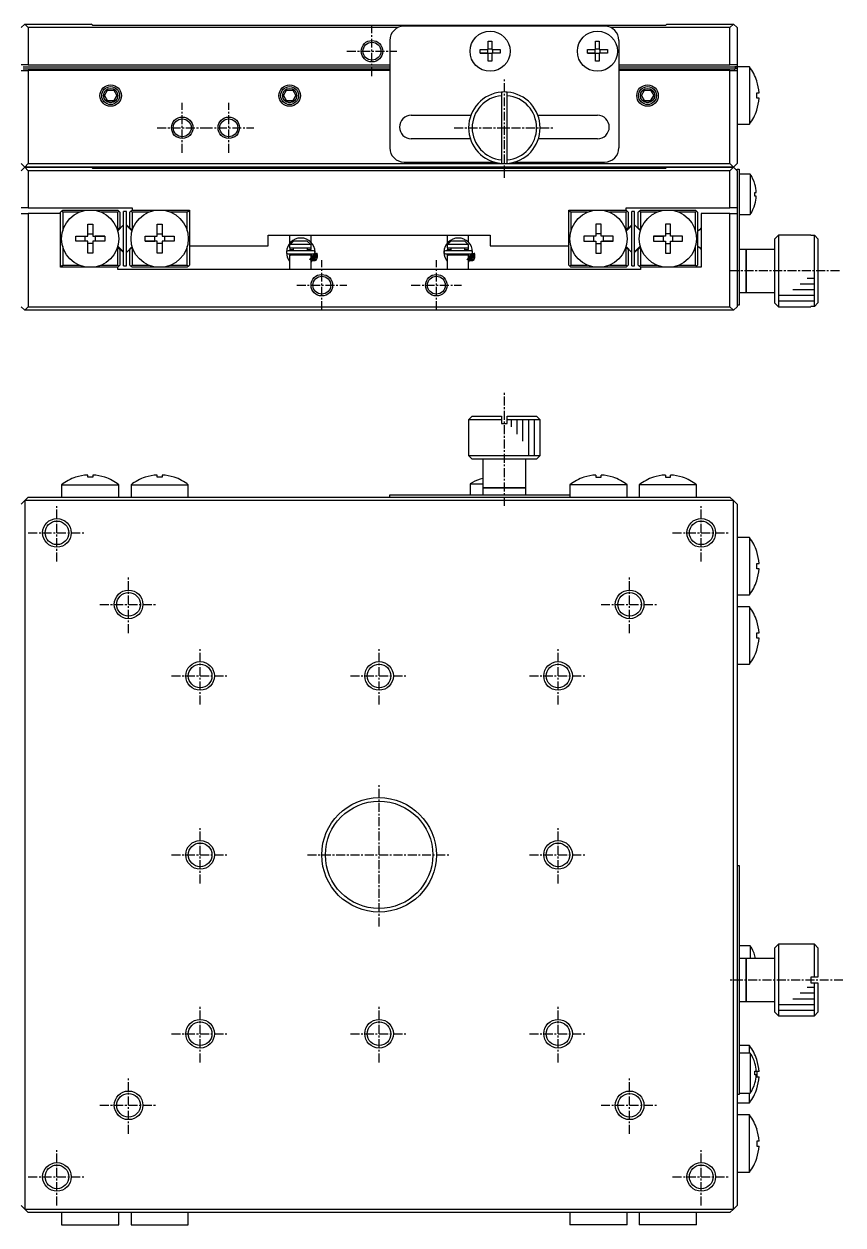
# Model space of a CAD drawing. Extents: x 10 to 385, y 10 to 268.
# Drawn here: x 90.3 to 204.7, y 100.2 to 268 of the extents above; entities that cross this region are included whole.
import ezdxf

# ---------------------------------------------------------------- set-up
doc = ezdxf.new("R2010")
doc.units = 0
doc.linetypes.add('CENTER', pattern=[2, 1.25, -0.25, 0.25, -0.25])
doc.layers.get('0').update_dxf_attribs({"linetype": 'CONTINUOUS'})
doc.layers.add('CENTER', color=1, linetype='CENTER')

msp = doc.modelspace()

# ---------------------------------------------------------------- linework, layer by layer
at = {"color": 7, "linetype": 'CONTINUOUS'}
for p, q in [((89.890015, 267.5), (90.390015, 268)), ((90.390015, 268), (90.890015, 267.5)), ((90.390015, 268), (99.690015, 268)), ((90.890015, 267.5), (90.890015, 262.3)), ((142.518236, 267.5), (90.890015, 267.5)), ((99.890015, 267.8), (99.690015, 268)), ((179.890015, 267.8), (99.890015, 267.8)), ((171.390015, 267.7), (143.390015, 267.7)), ((188.890015, 267.5), (172.261795, 267.5)), ((180.090015, 268), (179.890015, 267.8)), ((180.090015, 268), (189.390015, 268)), ((188.890015, 267.5), (189.390015, 268)), ((188.890015, 262.3), (188.890015, 267.5)), ((189.390015, 268), (189.890015, 267.5)), ((189.890015, 267.5), (189.890015, 262.3)), ((141.390015, 265.7), (141.390015, 250.7)), ((155.130015, 265.599139), (155.650015, 265.599139)), ((155.130015, 264.46), (155.130015, 265.599139)), ((155.650015, 265.599139), (155.650015, 264.46)), ((170.130015, 265.599139), (170.650015, 265.599139)), ((170.130015, 264.46), (170.130015, 265.599139)), ((170.650015, 265.599139), (170.650015, 264.46)), ((173.390015, 265.7), (173.390015, 250.7)), ((153.990876, 263.94), (153.990876, 264.46)), ((153.990876, 264.46), (155.130015, 264.46)), ((155.130015, 263.94), (153.990876, 263.94)), ((153.990876, 263.94), (155.060574, 263.94)), ((155.060574, 263.94), (155.060574, 264.46)), ((155.130015, 263.94), (155.060574, 263.94)), ((155.130015, 264.529442), (155.650015, 264.529442)), ((155.130015, 262.800861), (155.130015, 263.94)), ((155.650015, 263.870558), (155.130015, 263.870558)), ((155.650015, 264.46), (156.789155, 264.46)), ((155.650015, 263.94), (155.650015, 262.800861)), ((156.789155, 263.94), (155.650015, 263.94)), ((155.719457, 263.94), (155.650015, 263.94)), ((155.719457, 264.46), (155.719457, 263.94)), ((156.789155, 263.94), (155.719457, 263.94)), ((156.789155, 264.46), (156.789155, 263.94)), ((168.990876, 263.94), (168.990876, 264.46)), ((168.990876, 264.46), (170.130015, 264.46)), ((170.130015, 263.94), (168.990876, 263.94)), ((168.990876, 263.94), (170.060574, 263.94)), ((170.060574, 263.94), (170.060574, 264.46)), ((170.130015, 263.94), (170.060574, 263.94)), ((170.130015, 264.529442), (170.650015, 264.529442)), ((170.130015, 262.800861), (170.130015, 263.94)), ((170.650015, 263.870558), (170.130015, 263.870558)), ((170.650015, 264.46), (171.789155, 264.46)), ((170.650015, 263.94), (170.650015, 262.800861)), ((171.789155, 263.94), (170.650015, 263.94)), ((170.719457, 263.94), (170.650015, 263.94)), ((170.719457, 264.46), (170.719457, 263.94)), ((171.789155, 263.94), (170.719457, 263.94)), ((171.789155, 264.46), (171.789155, 263.94)), ((90.890015, 262.3), (89.890015, 262.3)), ((90.190015, 262), (141.390015, 262)), ((90.890015, 262.3), (141.390015, 262.3)), ((155.650015, 262.800861), (155.130015, 262.800861)), ((170.650015, 262.800861), (170.130015, 262.800861)), ((173.390015, 262.3), (188.890015, 262.3)), ((173.390015, 262), (189.590015, 262)), ((189.890015, 262.3), (188.890015, 262.3)), ((189.740015, 261.85), (189.590015, 262)), ((189.890015, 262), (189.590015, 262)), ((189.740015, 261.85), (189.590015, 261.7)), ((189.890015, 261.7), (189.740015, 261.85)), ((189.890015, 262.3), (189.890015, 262)), ((189.890015, 262), (189.890015, 261.7)), ((189.890015, 262), (189.890015, 261.7)), ((191.613491, 262), (189.890015, 262)), ((191.613491, 262), (189.890015, 262)), ((191.613491, 262), (191.613491, 254)), ((89.890015, 261.5), (90.890015, 261.5)), ((141.390015, 261.7), (90.190015, 261.7)), ((90.890015, 261.5), (90.890015, 248.5)), ((141.390015, 261.5), (90.890015, 261.5)), ((189.590015, 261.7), (173.390015, 261.7)), ((188.890015, 261.5), (173.390015, 261.5)), ((188.890015, 248.5), (188.890015, 261.5)), ((188.890015, 261.5), (189.890015, 261.5)), ((189.590015, 261.5), (189.590015, 261.7)), ((189.890015, 261.7), (189.890015, 261.5)), ((189.890015, 261.5), (189.890015, 259.65)), ((101.52399, 258), (101.957003, 258.75)), ((101.957003, 258.75), (102.823028, 258.75)), ((102.823028, 258.75), (103.256041, 258)), ((126.52399, 258), (126.957003, 258.75)), ((126.957003, 258.75), (127.823028, 258.75)), ((127.823028, 258.75), (128.256041, 258)), ((156.990015, 258.483974), (156.990015, 257.982187)), ((157.790015, 257.982187), (157.790015, 258.483974)), ((176.52399, 258), (176.957003, 258.75)), ((176.957003, 258.75), (177.823028, 258.75)), ((177.823028, 258.75), (178.256041, 258)), ((189.890015, 259.65), (189.890015, 256.35)), ((192.652598, 260.03543), (192.661647, 260.039844)), ((101.957003, 257.25), (101.52399, 258)), ((101.52399, 258), (101.957003, 257.25)), ((102.823028, 257.25), (101.957003, 257.25)), ((101.957003, 257.25), (102.823028, 257.25)), ((103.256041, 258), (102.823028, 257.25)), ((102.823028, 257.25), (103.256041, 258)), ((126.957003, 257.25), (126.52399, 258)), ((126.52399, 258), (126.957003, 257.25)), ((127.823028, 257.25), (126.957003, 257.25)), ((126.957003, 257.25), (127.823028, 257.25)), ((128.256041, 258), (127.823028, 257.25)), ((127.823028, 257.25), (128.256041, 258)), ((156.990015, 257.982187), (156.990015, 249.017813)), ((157.790015, 249.017813), (157.790015, 257.982187)), ((176.957003, 257.25), (176.52399, 258)), ((176.52399, 258), (176.957003, 257.25)), ((177.823028, 257.25), (176.957003, 257.25)), ((176.957003, 257.25), (177.823028, 257.25)), ((178.256041, 258), (177.823028, 257.25)), ((177.823028, 257.25), (178.256041, 258)), ((192.652598, 257.64), (192.652598, 258.36)), ((192.652598, 258.36), (192.970046, 258.36)), ((192.970046, 257.64), (192.652598, 257.64)), ((144.390015, 255.25), (152.706267, 255.25)), ((162.073764, 255.25), (170.390015, 255.25)), ((189.890015, 256.35), (189.890015, 248.5)), ((192.661647, 255.960156), (192.652598, 255.96457)), ((189.890015, 254), (191.613491, 254)), ((189.890015, 254), (191.613491, 254)), ((152.636333, 251.95), (144.390015, 251.95)), ((170.390015, 251.95), (162.143698, 251.95)), ((89.890015, 248.5), (90.390015, 248)), ((90.390015, 248), (90.890015, 248.5)), ((90.890015, 248.5), (157.390015, 248.5)), ((143.390015, 248.7), (155.990015, 248.7)), ((156.990015, 249.017813), (156.990015, 248.516026)), ((157.390015, 248.5), (188.890015, 248.5)), ((157.790015, 248.516026), (157.790015, 249.017813)), ((158.790015, 248.7), (171.390015, 248.7)), ((188.890015, 248.5), (189.390015, 248)), ((189.390015, 248), (189.890015, 248.5)), ((89.890015, 247.5), (90.390015, 248)), ((90.390015, 248), (90.890015, 247.5)), ((90.390015, 248), (99.690015, 248)), ((99.690015, 248), (90.390015, 248)), ((90.890015, 247.5), (90.890015, 242.3)), ((188.890015, 247.5), (90.890015, 247.5)), ((99.890015, 247.8), (99.690015, 248)), ((180.090015, 248), (99.690015, 248)), ((179.890015, 247.8), (99.890015, 247.8)), ((180.090015, 248), (179.890015, 247.8)), ((180.090015, 248), (189.390015, 248)), ((189.390015, 248), (180.090015, 248)), ((188.890015, 247.5), (189.390015, 248)), ((188.890015, 242.3), (188.890015, 247.5)), ((189.390015, 248), (189.890015, 247.5)), ((189.890015, 247.5), (189.890015, 247.7)), ((189.890015, 247.7), (190.190015, 247.7)), ((189.890015, 247.5), (189.890015, 242.3)), ((190.190015, 247.7), (190.190015, 245.7)), ((191.732478, 247), (190.190015, 247)), ((191.732478, 247), (191.732478, 241.4)), ((190.190015, 245.7), (190.190015, 245.45)), ((190.190015, 245.45), (190.190015, 242.95)), ((192.38322, 245.599139), (192.389388, 245.602148)), ((192.38322, 243.94), (192.38322, 244.46)), ((192.38322, 244.46), (192.576477, 244.46)), ((192.576477, 243.94), (192.38322, 243.94)), ((90.890015, 242.3), (89.890015, 242.3)), ((90.890015, 242.3), (105.390015, 242.3)), ((95.540015, 241.85), (95.390015, 241.7)), ((95.390015, 241.5), (95.390015, 241.7)), ((95.540015, 241.85), (95.690015, 242)), ((95.690015, 241.7), (95.540015, 241.85)), ((95.690015, 242), (99.540015, 242)), ((95.690015, 241.7), (95.690015, 239.085127)), ((98.020147, 241.7), (95.690015, 241.7)), ((99.540015, 242), (103.390015, 242)), ((103.390015, 241.7), (101.059884, 241.7)), ((103.390015, 242), (103.540015, 241.85)), ((103.540015, 241.85), (103.390015, 241.7)), ((103.390015, 239.209709), (103.390015, 241.7)), ((103.690015, 241.7), (103.540015, 241.85)), ((103.690015, 241.7), (103.690015, 239.509709)), ((104.590015, 241.8), (104.190015, 241.8)), ((104.190015, 234.2), (104.190015, 241.8)), ((104.590015, 234.2), (104.590015, 241.8)), ((105.240015, 241.85), (105.090015, 241.7)), ((105.090015, 239.509709), (105.090015, 241.7)), ((105.240015, 241.85), (105.390015, 242)), ((105.390015, 241.7), (105.240015, 241.85)), ((105.390015, 242.3), (105.390015, 242)), ((105.390015, 242), (109.240015, 242)), ((105.390015, 241.7), (105.390015, 239.209709)), ((107.720147, 241.7), (105.390015, 241.7)), ((109.240015, 242), (113.390015, 242)), ((113.090015, 241.7), (110.759884, 241.7)), ((113.090015, 242), (113.240015, 241.85)), ((113.240015, 241.85), (113.090015, 241.7)), ((113.090015, 239.085127), (113.090015, 241.7)), ((113.390015, 241.7), (113.240015, 241.85)), ((113.390015, 242), (113.390015, 237)), ((166.390015, 242), (170.540015, 242)), ((166.390015, 237), (166.390015, 242)), ((166.540015, 241.85), (166.390015, 241.7)), ((166.540015, 241.85), (166.690015, 242)), ((166.690015, 241.7), (166.540015, 241.85)), ((166.690015, 241.7), (166.690015, 239.085127)), ((169.020147, 241.7), (166.690015, 241.7)), ((170.540015, 242), (174.390015, 242)), ((174.390015, 241.7), (172.059884, 241.7)), ((174.390015, 242), (174.390015, 242.3)), ((174.390015, 242.3), (188.890015, 242.3)), ((174.390015, 242), (174.540015, 241.85)), ((174.540015, 241.85), (174.390015, 241.7)), ((174.390015, 239.209709), (174.390015, 241.7)), ((174.690015, 241.7), (174.540015, 241.85)), ((174.690015, 241.7), (174.690015, 239.509709)), ((175.190015, 234.2), (175.190015, 241.8)), ((175.590015, 241.8), (175.190015, 241.8)), ((175.590015, 234.2), (175.590015, 241.8)), ((176.240015, 241.85), (176.090015, 241.7)), ((176.090015, 239.509709), (176.090015, 241.7)), ((176.240015, 241.85), (176.390015, 242)), ((176.390015, 241.7), (176.240015, 241.85)), ((176.390015, 242), (180.240015, 242)), ((176.390015, 241.7), (176.390015, 239.209709)), ((178.720147, 241.7), (176.390015, 241.7)), ((180.240015, 242), (184.090015, 242)), ((184.090015, 241.7), (181.759884, 241.7)), ((184.090015, 242), (184.240015, 241.85)), ((184.240015, 241.85), (184.090015, 241.7)), ((184.090015, 239.085127), (184.090015, 241.7)), ((184.390015, 241.7), (184.240015, 241.85)), ((184.390015, 241.7), (184.390015, 234.3)), ((189.890015, 242.3), (188.890015, 242.3)), ((189.890015, 242.3), (189.890015, 241.5)), ((190.190015, 242.95), (190.190015, 230.7)), ((192.389388, 242.797852), (192.38322, 242.800861)), ((89.890015, 241.5), (90.890015, 241.5)), ((90.890015, 241.5), (90.890015, 228.5)), ((95.390015, 241.5), (90.890015, 241.5)), ((95.390015, 234), (95.390015, 241.5)), ((99.180015, 240.03543), (99.900015, 240.03543)), ((99.180015, 238.36), (99.180015, 240.03543)), ((99.900015, 240.03543), (99.900015, 238.36)), ((108.880015, 240.03543), (109.600015, 240.03543)), ((108.880015, 238.36), (108.880015, 240.03543)), ((109.600015, 240.03543), (109.600015, 238.36)), ((170.900015, 240.03543), (170.180015, 240.03543)), ((170.180015, 240.03543), (170.180015, 238.36)), ((170.900015, 238.36), (170.900015, 240.03543)), ((180.600015, 240.03543), (179.880015, 240.03543)), ((179.880015, 240.03543), (179.880015, 238.36)), ((180.600015, 238.36), (180.600015, 240.03543)), ((184.890015, 241.5), (184.890015, 239.5)), ((188.890015, 241.5), (184.890015, 241.5)), ((188.890015, 228.5), (188.890015, 241.5)), ((188.890015, 241.5), (189.890015, 241.5)), ((189.890015, 241.5), (189.890015, 228.5)), ((190.190015, 241.4), (191.732478, 241.4)), ((97.504585, 237.64), (97.504585, 238.36)), ((97.504585, 238.36), (99.180015, 238.36)), ((97.504585, 238.36), (98.851986, 238.36)), ((98.851986, 238.36), (99.180015, 238.36)), ((98.851986, 237.64), (98.851986, 238.36)), ((99.180015, 238.688029), (99.900015, 238.688029)), ((99.900015, 238.36), (101.575446, 238.36)), ((99.900015, 238.36), (100.228044, 238.36)), ((101.575446, 238.36), (100.228044, 238.36)), ((100.228044, 238.36), (100.228044, 237.64)), ((101.575446, 238.36), (101.575446, 237.64)), ((103.361604, 239.181297), (103.390015, 239.209709)), ((104.190015, 239.92132), (103.38197, 239.113275)), ((103.390015, 239.209709), (103.690015, 239.509709)), ((105.39806, 239.113275), (104.590015, 239.92132)), ((104.590015, 239.85061), (105.382505, 239.05812)), ((105.090015, 239.509709), (105.390015, 239.209709)), ((105.390015, 239.209709), (105.418427, 239.181297)), ((107.204585, 238.36), (108.880015, 238.36)), ((107.204585, 237.64), (107.204585, 238.36)), ((108.551986, 237.64), (108.551986, 238.36)), ((108.880015, 238.688029), (109.600015, 238.688029)), ((109.600015, 238.36), (111.275446, 238.36)), ((109.928044, 238.36), (109.928044, 237.64)), ((111.275446, 238.36), (111.275446, 237.64)), ((124.390015, 238.5), (155.390015, 238.5)), ((124.390015, 237), (124.390015, 238.5)), ((127.390015, 238.5), (127.390015, 237.336464)), ((130.390015, 237.483406), (130.390015, 238.5)), ((149.390015, 238.5), (149.390015, 237.336464)), ((152.390015, 237.483406), (152.390015, 238.5)), ((155.390015, 238.5), (155.390015, 237)), ((170.180015, 238.36), (168.504585, 238.36)), ((168.504585, 238.36), (168.504585, 237.64)), ((169.851986, 238.36), (169.851986, 237.64)), ((170.900015, 238.688029), (170.180015, 238.688029)), ((172.575446, 238.36), (170.900015, 238.36)), ((171.228044, 237.64), (171.228044, 238.36)), ((172.575446, 237.64), (172.575446, 238.36)), ((174.361604, 239.181297), (174.390015, 239.209709)), ((175.190015, 239.92132), (174.38197, 239.113275)), ((174.390015, 239.209709), (174.690015, 239.509709)), ((174.397525, 239.05812), (175.190015, 239.85061)), ((176.39806, 239.113275), (175.590015, 239.92132)), ((176.090015, 239.509709), (176.390015, 239.209709)), ((176.390015, 239.209709), (176.418427, 239.181297)), ((179.880015, 238.36), (178.204585, 238.36)), ((178.204585, 238.36), (178.204585, 237.64)), ((178.204585, 238.36), (179.551986, 238.36)), ((179.880015, 238.36), (179.551986, 238.36)), ((179.551986, 238.36), (179.551986, 237.64)), ((180.600015, 238.688029), (179.880015, 238.688029)), ((182.275446, 238.36), (180.600015, 238.36)), ((180.928044, 238.36), (180.600015, 238.36)), ((182.275446, 238.36), (180.928044, 238.36)), ((180.928044, 237.64), (180.928044, 238.36)), ((182.275446, 237.64), (182.275446, 238.36)), ((184.640015, 239.25), (184.390015, 239)), ((184.890015, 239.5), (184.640015, 239.25)), ((184.890015, 239.5), (184.890015, 236.5)), ((195.690015, 238.5), (195.190015, 238)), ((195.690015, 238.5), (195.690015, 228.5)), ((200.190015, 238.5), (195.690015, 238.5)), ((200.190015, 238.5), (200.190015, 238.483974)), ((200.190015, 238.483974), (200.690015, 238.483974)), ((200.690015, 228.516026), (200.690015, 238.483974)), ((200.690015, 238.483974), (201.190015, 237.982187)), ((95.690015, 236.914873), (95.690015, 234.3)), ((99.180015, 237.64), (97.504585, 237.64)), ((99.180015, 235.96457), (99.180015, 237.64)), ((99.900015, 237.311971), (99.180015, 237.311971)), ((99.900015, 237.64), (99.900015, 235.96457)), ((101.575446, 237.64), (99.900015, 237.64)), ((103.390015, 236.790291), (103.361604, 236.818703)), ((103.38197, 236.886725), (104.190015, 236.07868)), ((103.390015, 234.3), (103.390015, 236.790291)), ((103.690015, 236.490291), (103.390015, 236.790291)), ((104.190015, 236.14939), (103.397525, 236.94188)), ((104.590015, 236.07868), (105.39806, 236.886725)), ((105.390015, 236.790291), (105.090015, 236.490291)), ((105.418427, 236.818703), (105.390015, 236.790291)), ((105.390015, 236.790291), (105.390015, 234.3)), ((108.880015, 237.64), (107.204585, 237.64)), ((107.204585, 237.64), (108.551986, 237.64)), ((108.880015, 237.64), (108.551986, 237.64)), ((108.880015, 235.96457), (108.880015, 237.64)), ((109.600015, 237.311971), (108.880015, 237.311971)), ((109.600015, 237.64), (109.600015, 235.96457)), ((111.275446, 237.64), (109.600015, 237.64)), ((109.928044, 237.64), (109.600015, 237.64)), ((111.275446, 237.64), (109.928044, 237.64)), ((113.090015, 234.3), (113.090015, 236.914873)), ((113.390015, 237), (113.390015, 234.3)), ((113.390015, 237), (124.390015, 237)), ((127.444332, 237.2), (127.390015, 237.2)), ((127.390015, 237.2), (127.390015, 236.7)), ((127.390015, 236.7), (130.390015, 236.7)), ((127.420439, 236.317598), (127.527674, 236.700102)), ((127.444332, 237.2), (127.9735, 237.7)), ((130.335699, 237.2), (127.444332, 237.2)), ((127.890015, 236.7), (127.890015, 236.317533)), ((127.9735, 237.7), (129.806531, 237.7)), ((129.806531, 237.7), (130.335699, 237.2)), ((129.890015, 236.317533), (129.890015, 236.7)), ((130.390015, 237.2), (130.335699, 237.2)), ((130.390015, 236.7), (130.390015, 237.2)), ((130.390015, 236.5), (130.390015, 236.676439)), ((149.444332, 237.2), (149.390015, 237.2)), ((149.390015, 237.2), (149.390015, 236.7)), ((149.390015, 236.7), (152.390015, 236.7)), ((149.420439, 236.317598), (149.527674, 236.700102)), ((149.444332, 237.2), (149.9735, 237.7)), ((152.335699, 237.2), (149.444332, 237.2)), ((149.890015, 236.7), (149.890015, 236.317533)), ((149.9735, 237.7), (151.806531, 237.7)), ((151.806531, 237.7), (152.335699, 237.2)), ((151.890015, 236.317533), (151.890015, 236.7)), ((152.390015, 237.2), (152.335699, 237.2)), ((152.390015, 236.7), (152.390015, 237.2)), ((152.390015, 236.5), (152.390015, 236.676439)), ((155.390015, 237), (166.390015, 237)), ((166.390015, 234.3), (166.390015, 237)), ((166.690015, 236.914873), (166.690015, 234.3)), ((168.504585, 237.64), (170.180015, 237.64)), ((168.504585, 237.64), (169.851986, 237.64)), ((169.851986, 237.64), (170.180015, 237.64)), ((170.180015, 237.64), (170.180015, 235.96457)), ((170.180015, 237.311971), (170.900015, 237.311971)), ((170.900015, 235.96457), (170.900015, 237.64)), ((170.900015, 237.64), (172.575446, 237.64)), ((170.900015, 237.64), (171.228044, 237.64)), ((172.575446, 237.64), (171.228044, 237.64)), ((174.390015, 236.790291), (174.361604, 236.818703)), ((174.38197, 236.886725), (175.190015, 236.07868)), ((174.390015, 234.3), (174.390015, 236.790291)), ((174.690015, 236.490291), (174.390015, 236.790291)), ((176.382505, 236.94188), (175.590015, 236.14939)), ((175.590015, 236.07868), (176.39806, 236.886725)), ((176.390015, 236.790291), (176.090015, 236.490291)), ((176.418427, 236.818703), (176.390015, 236.790291)), ((176.390015, 236.790291), (176.390015, 234.3)), ((178.204585, 237.64), (179.880015, 237.64)), ((179.880015, 237.64), (179.880015, 235.96457)), ((179.880015, 237.311971), (180.600015, 237.311971)), ((180.600015, 235.96457), (180.600015, 237.64)), ((180.600015, 237.64), (182.275446, 237.64)), ((184.090015, 234.3), (184.090015, 236.914873)), ((184.390015, 237), (184.640015, 236.75)), ((184.640015, 236.75), (184.890015, 236.5)), ((195.190015, 229), (195.190015, 238)), ((201.190015, 237.982187), (201.190015, 229.017813)), ((99.900015, 235.96457), (99.180015, 235.96457)), ((103.690015, 236.490291), (103.690015, 234.3)), ((105.090015, 234.3), (105.090015, 236.490291)), ((109.600015, 235.96457), (108.880015, 235.96457)), ((127.09084, 235.370543), (127.091306, 235.369128)), ((127.091306, 235.369128), (127.091736, 235.367834)), ((127.091736, 235.367834), (127.092085, 235.366789)), ((127.092085, 235.366789), (127.09261, 235.365225)), ((127.09261, 235.365225), (127.093143, 235.363649)), ((127.093143, 235.363649), (127.093604, 235.362297)), ((127.093604, 235.362297), (127.094161, 235.360673)), ((127.094161, 235.360673), (127.094833, 235.358731)), ((127.094833, 235.358731), (127.095548, 235.356684)), ((127.095548, 235.356684), (127.09609, 235.355148)), ((127.09609, 235.355148), (127.096503, 235.353982)), ((127.096503, 235.353982), (127.09725, 235.351892)), ((127.09725, 235.351892), (127.097737, 235.35054)), ((127.097737, 235.35054), (127.111443, 235.315495)), ((127.111878, 235.318506), (127.11127, 235.316326)), ((127.11127, 235.316326), (127.111817, 235.316555)), ((127.111443, 235.315495), (127.11127, 235.316326)), ((127.111817, 235.316555), (127.111942, 235.316607)), ((130.729324, 236.317533), (127.179324, 236.317533)), ((127.179324, 235.867533), (130.729324, 235.867533)), ((130.390015, 235.7), (127.390015, 235.7)), ((127.390015, 235.7), (127.390015, 233.7)), ((127.454415, 235.699921), (127.42012, 235.867466)), ((127.458052, 236.5), (127.890015, 236.5)), ((127.526126, 235.700024), (127.779961, 235.867533)), ((127.890015, 236.5), (127.890015, 236.317533)), ((127.890015, 235.867533), (127.890015, 235.7)), ((127.890015, 235.867533), (127.890015, 235.7)), ((129.890015, 236.5), (130.390015, 236.5)), ((129.890015, 236.317533), (129.890015, 236.5)), ((129.890015, 235.7), (129.890015, 235.867533)), ((129.890015, 235.7), (129.890015, 235.867533)), ((130.128688, 235.867533), (130.383715, 235.697149)), ((130.792749, 235.306621), (130.389976, 235.467988)), ((130.390015, 233.7), (130.390015, 235.7)), ((130.39009, 235.67987), (130.390016, 235.510169)), ((130.39025, 234.701536), (130.796638, 235.315781)), ((130.759905, 235.233904), (130.814836, 235.360522)), ((130.791535, 235.311325), (130.792749, 235.306621)), ((130.814836, 235.360522), (130.95337, 236.072476)), ((149.09084, 235.370543), (149.091306, 235.369128)), ((149.091306, 235.369128), (149.091736, 235.367834)), ((149.091736, 235.367834), (149.092085, 235.366789)), ((149.092085, 235.366789), (149.09261, 235.365225)), ((149.09261, 235.365225), (149.093143, 235.363649)), ((149.093143, 235.363649), (149.093604, 235.362297)), ((149.093604, 235.362297), (149.094161, 235.360673)), ((149.094161, 235.360673), (149.094833, 235.358731)), ((149.094833, 235.358731), (149.095548, 235.356684)), ((149.095548, 235.356684), (149.09609, 235.355148)), ((149.09609, 235.355148), (149.096503, 235.353982)), ((149.096503, 235.353982), (149.09725, 235.351892)), ((149.09725, 235.351892), (149.097737, 235.35054)), ((149.097737, 235.35054), (149.111443, 235.315495)), ((149.111878, 235.318506), (149.11127, 235.316326)), ((149.11127, 235.316326), (149.111817, 235.316555)), ((149.111443, 235.315495), (149.11127, 235.316326)), ((149.111817, 235.316555), (149.111942, 235.316607)), ((152.729324, 236.317533), (149.179324, 236.317533)), ((149.179324, 235.867533), (152.729324, 235.867533)), ((152.390015, 235.7), (149.390015, 235.7)), ((149.390015, 235.7), (149.390015, 233.7)), ((149.454415, 235.699921), (149.42012, 235.867466)), ((149.458052, 236.5), (149.890015, 236.5)), ((149.526126, 235.700024), (149.779961, 235.867533)), ((149.890015, 236.5), (149.890015, 236.317533)), ((149.890015, 235.867533), (149.890015, 235.7)), ((149.890015, 235.867533), (149.890015, 235.7)), ((151.890015, 236.5), (152.390015, 236.5)), ((151.890015, 236.317533), (151.890015, 236.5)), ((151.890015, 235.7), (151.890015, 235.867533)), ((151.890015, 235.7), (151.890015, 235.867533)), ((152.128688, 235.867533), (152.383715, 235.697149)), ((152.792749, 235.306621), (152.389976, 235.467988)), ((152.390015, 233.7), (152.390015, 235.7)), ((152.39009, 235.67987), (152.390016, 235.510169)), ((152.39025, 234.701536), (152.796638, 235.315781)), ((152.759905, 235.233904), (152.793416, 235.308193)), ((152.791535, 235.311325), (152.792749, 235.306621)), ((152.793416, 235.308193), (152.814836, 235.360522)), ((152.814836, 235.360522), (152.95337, 236.072476)), ((170.180015, 235.96457), (170.900015, 235.96457)), ((174.690015, 236.490291), (174.690015, 234.3)), ((176.090015, 234.3), (176.090015, 236.490291)), ((179.880015, 235.96457), (180.600015, 235.96457)), ((184.890015, 236.5), (184.890015, 234)), ((191.190015, 236.5), (190.190015, 236.5)), ((191.190015, 236.5), (191.190015, 230.5)), ((191.190015, 230.5), (191.190015, 236.5)), ((195.190015, 236.5), (191.190015, 236.5)), ((95.390015, 234.3), (95.540015, 234.15)), ((99.540015, 234), (95.390015, 234)), ((95.540015, 234.15), (95.690015, 234.3)), ((95.690015, 234), (95.540015, 234.15)), ((95.690015, 234.3), (98.020147, 234.3)), ((103.390015, 234), (99.540015, 234)), ((101.059884, 234.3), (103.390015, 234.3)), ((103.390015, 234.3), (103.540015, 234.15)), ((103.540015, 234.15), (103.390015, 234)), ((103.390015, 233.7), (103.390015, 234)), ((176.390015, 233.7), (103.390015, 233.7)), ((103.540015, 234.15), (103.690015, 234.3)), ((104.190015, 234.2), (104.590015, 234.2)), ((105.090015, 234.3), (105.240015, 234.15)), ((105.240015, 234.15), (105.390015, 234.3)), ((105.390015, 234), (105.240015, 234.15)), ((105.390015, 234.3), (107.720147, 234.3)), ((109.240015, 234), (105.390015, 234)), ((113.090015, 234), (109.240015, 234)), ((110.759884, 234.3), (113.090015, 234.3)), ((113.090015, 234.3), (113.240015, 234.15)), ((113.240015, 234.15), (113.090015, 234)), ((113.240015, 234.15), (113.390015, 234.3)), ((166.390015, 234.3), (166.540015, 234.15)), ((166.540015, 234.15), (166.690015, 234.3)), ((166.690015, 234), (166.540015, 234.15)), ((166.690015, 234.3), (169.020147, 234.3)), ((170.540015, 234), (166.690015, 234)), ((174.390015, 234), (170.540015, 234)), ((172.059884, 234.3), (174.390015, 234.3)), ((174.390015, 234.3), (174.540015, 234.15)), ((174.540015, 234.15), (174.390015, 234)), ((174.540015, 234.15), (174.690015, 234.3)), ((175.190015, 234.2), (175.590015, 234.2)), ((176.090015, 234.3), (176.240015, 234.15)), ((176.240015, 234.15), (176.390015, 234.3)), ((176.390015, 234), (176.240015, 234.15)), ((176.390015, 234.3), (178.720147, 234.3)), ((176.390015, 234), (176.390015, 233.7)), ((180.240015, 234), (176.390015, 234)), ((184.890015, 234), (180.240015, 234)), ((181.759884, 234.3), (184.090015, 234.3)), ((184.090015, 234.3), (184.240015, 234.15)), ((184.240015, 234.15), (184.090015, 234)), ((184.240015, 234.15), (184.390015, 234.3)), ((190.190015, 230.7), (190.190015, 228.7)), ((190.190015, 230.5), (191.190015, 230.5)), ((191.190015, 230.5), (195.190015, 230.5)), ((89.890015, 228.5), (90.390015, 228)), ((90.390015, 228), (90.890015, 228.5)), ((90.890015, 228.5), (188.890015, 228.5)), ((188.890015, 228.5), (189.390015, 228)), ((189.390015, 228), (189.890015, 228.5)), ((190.190015, 228.7), (189.890015, 228.7)), ((195.190015, 229), (195.690015, 228.5)), ((195.690015, 228.5), (200.190015, 228.5)), ((200.690015, 228.516026), (200.190015, 228.516026)), ((200.190015, 228.516026), (200.190015, 228.5)), ((201.190015, 229.017813), (200.690015, 228.516026)), ((189.390015, 228), (90.390015, 228)), ((152.890015, 213.190015), (152.390015, 212.690015)), ((152.890015, 213.190015), (156.990015, 213.190015)), ((156.990015, 213.190015), (156.990015, 212.690015)), ((157.790015, 213.190015), (161.890015, 213.190015)), ((157.790015, 212.690015), (157.790015, 213.190015)), ((162.390015, 212.690015), (161.890015, 213.190015)), ((156.990015, 212.690015), (152.390015, 212.690015)), ((152.390015, 212.690015), (152.390015, 207.690015)), ((156.990015, 212.690015), (156.990015, 212.190015)), ((156.990015, 212.190015), (157.790015, 212.190015)), ((162.390015, 212.690015), (157.790015, 212.690015)), ((157.790015, 212.190015), (157.790015, 212.690015)), ((162.390015, 207.690015), (162.390015, 212.690015)), ((152.390015, 207.690015), (162.390015, 207.690015)), ((152.390015, 207.690015), (152.890015, 207.190015)), ((161.890015, 207.190015), (152.890015, 207.190015)), ((154.390015, 207.190015), (154.390015, 203.190015)), ((160.390015, 203.190015), (160.390015, 207.190015)), ((161.890015, 207.190015), (162.390015, 207.690015)), ((99.180015, 204.652598), (99.180015, 204.970046)), ((99.900015, 204.970046), (99.900015, 204.652598)), ((108.880015, 204.652598), (108.880015, 204.970046)), ((109.600015, 204.970046), (109.600015, 204.652598)), ((170.180015, 204.970046), (170.180015, 204.652598)), ((170.900015, 204.652598), (170.900015, 204.970046)), ((179.880015, 204.970046), (179.880015, 204.652598)), ((180.600015, 204.652598), (180.600015, 204.970046)), ((95.540015, 203.613491), (103.540015, 203.613491)), ((95.540015, 203.613491), (95.540015, 201.890015)), ((97.504585, 204.652598), (97.500171, 204.661647)), ((99.900015, 204.652598), (99.180015, 204.652598)), ((101.579859, 204.661647), (101.575446, 204.652598)), ((103.540015, 201.890015), (103.540015, 203.613491)), ((105.240015, 203.613491), (109.240015, 203.613491)), ((105.240015, 203.613491), (105.240015, 201.890015)), ((107.204585, 204.652598), (107.200171, 204.661647)), ((107.204585, 204.652598), (107.200171, 204.661647)), ((109.600015, 204.652598), (108.880015, 204.652598)), ((109.240015, 203.613491), (113.240015, 203.613491)), ((111.279859, 204.661647), (111.275446, 204.652598)), ((111.279859, 204.661647), (111.275446, 204.652598)), ((113.240015, 201.890015), (113.240015, 203.613491)), ((152.590015, 203.732478), (154.390015, 203.732478)), ((152.590015, 203.732478), (152.590015, 202.190015)), ((153.990876, 204.38322), (153.987868, 204.389388)), ((153.990876, 204.38322), (153.987868, 204.389388)), ((154.390015, 203.190015), (157.390015, 203.190015)), ((157.390015, 203.190015), (154.390015, 203.190015)), ((154.390015, 203.190015), (154.390015, 202.190015)), ((157.390015, 203.190015), (160.390015, 203.190015)), ((160.390015, 203.190015), (157.390015, 203.190015)), ((160.390015, 202.190015), (160.390015, 203.190015)), ((170.540015, 203.613491), (166.540015, 203.613491)), ((166.540015, 203.613491), (166.540015, 201.890015)), ((168.500171, 204.661647), (168.504585, 204.652598)), ((168.500171, 204.661647), (168.504585, 204.652598)), ((170.180015, 204.652598), (170.900015, 204.652598)), ((174.540015, 203.613491), (170.540015, 203.613491)), ((172.575446, 204.652598), (172.579859, 204.661647)), ((172.575446, 204.652598), (172.579859, 204.661647)), ((174.540015, 201.890015), (174.540015, 203.613491)), ((184.240015, 203.613491), (176.240015, 203.613491)), ((176.240015, 203.613491), (176.240015, 201.890015)), ((178.200171, 204.661647), (178.204585, 204.652598)), ((179.880015, 204.652598), (180.600015, 204.652598)), ((182.275446, 204.652598), (182.279859, 204.661647)), ((184.240015, 201.890015), (184.240015, 203.613491)), ((90.390015, 201.390015), (90.890015, 201.890015)), ((90.890015, 201.890015), (97.890015, 201.890015)), ((97.890015, 201.890015), (101.190015, 201.890015)), ((101.190015, 201.890015), (107.590015, 201.890015)), ((107.590015, 201.890015), (110.890015, 201.890015)), ((110.890015, 201.890015), (168.890015, 201.890015)), ((141.390015, 201.890015), (141.390015, 202.190015)), ((141.390015, 202.190015), (143.390015, 202.190015)), ((143.390015, 202.190015), (166.540015, 202.190015)), ((168.890015, 201.890015), (172.190015, 201.890015)), ((172.190015, 201.890015), (178.590015, 201.890015)), ((178.590015, 201.890015), (181.890015, 201.890015)), ((181.890015, 201.890015), (188.890015, 201.890015)), ((188.890015, 201.890015), (189.390015, 201.390015)), ((89.890015, 200.890015), (90.390015, 201.390015)), ((189.390015, 201.390015), (90.390015, 201.390015)), ((90.390015, 201.390015), (90.390015, 102.390015)), ((189.390015, 102.390015), (189.390015, 201.390015)), ((189.390015, 201.390015), (189.890015, 200.890015)), ((189.890015, 200.890015), (189.890015, 193.890015)), ((191.613491, 196.240015), (189.890015, 196.240015)), ((191.613491, 196.240015), (191.613491, 188.240015)), ((189.890015, 193.890015), (189.890015, 190.590015)), ((192.652598, 194.275446), (192.661647, 194.279859)), ((192.652598, 192.600015), (192.970046, 192.600015)), ((192.652598, 191.880015), (192.652598, 192.600015)), ((192.970046, 191.880015), (192.652598, 191.880015)), ((189.890015, 190.590015), (189.890015, 184.190015)), ((192.661647, 190.200171), (192.652598, 190.204585)), ((189.890015, 188.240015), (191.613491, 188.240015)), ((191.613491, 186.540015), (189.890015, 186.540015)), ((191.613491, 186.540015), (191.613491, 182.540015)), ((189.890015, 184.190015), (189.890015, 180.89001)), ((192.652598, 184.575446), (192.661647, 184.579859)), ((192.652598, 184.575446), (192.661647, 184.579859)), ((191.613491, 182.540015), (191.613491, 178.540015)), ((192.652598, 182.900015), (192.970046, 182.900015)), ((192.652598, 182.180015), (192.652598, 182.900015)), ((192.970046, 182.180015), (192.652598, 182.180015)), ((189.890015, 180.89001), (189.890015, 122.890015)), ((192.661647, 180.500171), (192.652598, 180.504585)), ((192.661647, 180.500171), (192.652598, 180.504585)), ((189.890015, 178.540015), (191.613491, 178.540015)), ((189.890015, 150.390015), (190.190015, 150.390015)), ((190.190015, 150.390015), (190.190015, 148.390015)), ((190.190015, 148.390015), (190.190015, 122.640015)), ((195.690015, 139.390015), (195.190015, 138.890015)), ((195.690015, 139.390015), (195.690015, 129.390015)), ((200.690015, 139.390015), (195.690015, 139.390015)), ((200.690015, 134.790015), (200.690015, 139.390015)), ((201.190015, 138.890015), (200.690015, 139.390015)), ((191.732478, 139.190015), (190.190015, 139.190015)), ((191.732478, 139.190015), (191.732478, 137.390015)), ((192.38322, 137.789155), (192.389388, 137.792163)), ((192.38322, 137.789155), (192.389388, 137.792163)), ((195.190015, 129.890015), (195.190015, 138.890015)), ((201.190015, 138.890015), (201.190015, 134.790015)), ((191.190015, 137.390015), (190.190015, 137.390015)), ((191.190015, 137.390015), (191.190015, 134.390016)), ((191.190015, 134.390015), (191.190015, 137.390015)), ((195.190015, 137.390015), (191.190015, 137.390015)), ((191.190015, 134.390016), (191.190015, 131.390015)), ((191.190015, 131.390015), (191.190015, 134.390015)), ((200.690015, 134.790015), (200.190015, 134.790015)), ((200.190015, 134.790015), (200.190015, 133.990015)), ((201.190015, 134.790015), (200.690015, 134.790015)), ((200.190015, 133.990015), (200.690015, 133.990015)), ((200.690015, 129.390015), (200.690015, 133.990015)), ((200.690015, 133.990015), (201.190015, 133.990015)), ((201.190015, 133.990015), (201.190015, 129.890015)), ((190.190015, 131.390015), (191.190015, 131.390015)), ((191.190015, 131.390015), (195.190015, 131.390015)), ((195.190015, 129.890015), (195.690015, 129.390015)), ((195.690015, 129.390015), (200.690015, 129.390015)), ((200.690015, 129.390015), (201.190015, 129.890015)), ((191.613491, 125.240015), (190.190015, 125.240015)), ((191.613491, 124.190015), (191.613491, 125.240015)), ((189.890015, 122.890015), (189.890015, 119.590015)), ((191.732478, 124.190015), (190.190015, 124.190015)), ((190.190015, 122.640015), (190.190015, 120.390015)), ((191.732478, 124.190015), (191.732478, 118.590015)), ((192.38322, 122.789155), (192.389388, 122.792163)), ((192.38322, 122.789155), (192.389388, 122.792163)), ((192.661647, 123.279859), (192.652598, 123.275446)), ((192.661647, 123.279859), (192.652598, 123.275446)), ((192.38322, 121.650015), (192.576477, 121.650015)), ((192.38322, 121.130015), (192.38322, 121.650015)), ((192.576477, 121.130015), (192.38322, 121.130015)), ((192.970046, 121.600015), (192.652598, 121.600015)), ((192.652598, 121.600015), (192.652598, 120.880015)), ((192.652598, 120.880015), (192.970046, 120.880015)), ((189.890015, 119.590015), (189.890015, 113.190015)), ((190.190015, 120.390015), (190.190015, 118.390015)), ((192.389388, 119.987868), (192.38322, 119.990876)), ((192.389388, 119.987868), (192.38322, 119.990876)), ((192.652598, 119.204585), (192.661647, 119.200171)), ((192.652598, 119.204585), (192.661647, 119.200171)), ((190.190015, 118.390015), (189.890015, 118.390015)), ((190.190015, 118.590015), (191.732478, 118.590015)), ((191.613491, 117.240015), (191.613491, 118.590015)), ((189.890015, 117.240015), (191.613491, 117.240015)), ((191.613491, 115.540015), (189.890015, 115.540015)), ((191.613491, 107.540015), (191.613491, 115.540015)), ((189.890015, 113.190015), (189.890015, 109.890015)), ((192.661647, 113.579859), (192.652598, 113.575446)), ((192.970046, 111.900015), (192.652598, 111.900015)), ((192.652598, 111.900015), (192.652598, 111.180015)), ((192.652598, 111.180015), (192.970046, 111.180015)), ((189.890015, 109.890015), (189.890015, 102.890015)), ((192.652598, 109.504585), (192.661647, 109.500171)), ((189.890015, 107.540015), (191.613491, 107.540015)), ((90.390015, 102.390015), (89.890015, 102.890015)), ((90.890015, 101.890015), (90.390015, 102.390015)), ((90.390015, 102.390015), (189.390015, 102.390015)), ((189.390015, 102.390015), (188.890015, 101.890015)), ((189.890015, 102.890015), (189.390015, 102.390015)), ((97.890015, 101.890015), (90.890015, 101.890015)), ((95.540015, 101.890015), (95.540015, 100.16654)), ((101.190015, 101.890015), (97.890015, 101.890015)), ((107.590015, 101.890015), (101.190015, 101.890015)), ((103.540015, 100.16654), (103.540015, 101.890015)), ((105.240015, 101.890015), (105.240015, 100.16654)), ((110.89002, 101.890015), (107.590015, 101.890015)), ((168.890015, 101.890015), (110.89002, 101.890015)), ((113.240015, 100.16654), (113.240015, 101.890015)), ((166.540015, 101.890015), (166.540015, 100.16654)), ((172.190015, 101.890015), (168.890015, 101.890015)), ((178.590015, 101.890015), (172.190015, 101.890015)), ((174.540015, 100.16654), (174.540015, 101.890015)), ((176.240015, 101.890015), (176.240015, 100.16654)), ((181.890015, 101.890015), (178.590015, 101.890015)), ((188.890015, 101.890015), (181.890015, 101.890015)), ((184.240015, 100.16654), (184.240015, 101.890015)), ((95.540015, 100.16654), (103.540015, 100.16654)), ((105.240015, 100.16654), (109.240015, 100.16654)), ((109.240015, 100.16654), (113.240015, 100.16654)), ((170.540015, 100.16654), (166.540015, 100.16654)), ((174.540015, 100.16654), (170.540015, 100.16654)), ((184.240015, 100.16654), (176.240015, 100.16654))]:
    msp.add_line(p, q, dxfattribs=at)
at = {"color": 3, "linetype": 'CONTINUOUS'}
for p, q in [((198.690015, 231.7), (200.690015, 231.7)), ((199.690015, 232.5), (200.690015, 232.5)), ((195.690015, 230.1), (200.690015, 230.1)), ((197.690015, 230.9), (200.690015, 230.9)), ((195.690015, 229.3), (200.690015, 229.3)), ((158.390015, 211.690015), (158.390015, 212.690015)), ((159.190015, 210.690015), (159.190015, 212.690015)), ((159.990015, 209.690015), (159.990015, 212.690015)), ((160.790015, 207.690015), (160.790015, 212.690015)), ((161.590015, 207.690015), (161.590015, 212.690015)), ((198.690015, 132.590015), (200.690015, 132.590015)), ((199.690015, 133.390015), (200.690015, 133.390015)), ((195.690015, 130.990015), (200.690015, 130.990015)), ((197.690015, 131.790015), (200.690015, 131.790015)), ((195.690015, 130.190015), (200.690015, 130.190015))]:
    msp.add_line(p, q, dxfattribs=at)
at = {"color": 7, "linetype": 'CONTINUOUS', "const_width": 1}
for points in [[(130.797379, 235.316326), (130.796674, 235.314733), (130.794659, 235.313698), (130.791346, 235.313229), (130.786756, 235.313327), (130.780919, 235.313993), (130.773872, 235.315223), (130.765658, 235.317008), (130.756331, 235.319337), (130.745949, 235.322195), (130.734578, 235.325565), (130.722291, 235.329424), (130.709164, 235.33375), (130.695282, 235.338513), (130.680731, 235.343684), (130.665605, 235.349231), (130.649999, 235.355117), (130.634012, 235.361306), (130.617746, 235.367759), (130.601303, 235.374434), (130.584787, 235.38129), (130.568304, 235.388282), (130.551957, 235.395367), (130.53585, 235.4025), (130.520086, 235.409635), (130.504764, 235.416728), (130.489982, 235.423733), (130.475832, 235.430605), (130.462405, 235.437303), (130.449785, 235.443782), (130.438053, 235.450002), (130.427284, 235.455923), (130.417544, 235.461509), (130.408896, 235.466723), (130.401395, 235.471533), (130.395088, 235.475908), (130.390015, 235.47982)], [(130.797206, 235.315495), (130.809676, 235.347144), (130.821201, 235.381148), (130.831016, 235.415679), (130.839096, 235.45065), (130.845423, 235.485976), (130.84998, 235.52157), (130.852756, 235.557344), (130.853746, 235.593211), (130.852947, 235.629082), (130.850361, 235.664868), (130.845994, 235.700484), (130.839857, 235.735839), (130.831965, 235.770849), (130.822338, 235.805427), (130.810998, 235.839488), (130.797973, 235.872948), (130.795964, 235.877704)], [(152.797379, 235.316326), (152.796674, 235.314733), (152.794659, 235.313698), (152.791346, 235.313229), (152.786756, 235.313327), (152.780919, 235.313993), (152.773872, 235.315223), (152.765658, 235.317008), (152.756331, 235.319337), (152.745949, 235.322195), (152.734578, 235.325565), (152.722291, 235.329424), (152.709164, 235.33375), (152.695282, 235.338513), (152.680731, 235.343684), (152.665605, 235.349231), (152.649999, 235.355117), (152.634012, 235.361306), (152.617746, 235.367759), (152.601303, 235.374434), (152.584787, 235.38129), (152.568304, 235.388282), (152.551957, 235.395367), (152.53585, 235.4025), (152.520086, 235.409635), (152.504764, 235.416728), (152.489982, 235.423733), (152.475832, 235.430605), (152.462405, 235.437303), (152.449785, 235.443782), (152.438053, 235.450002), (152.427284, 235.455923), (152.417544, 235.461509), (152.408896, 235.466723), (152.401395, 235.471533), (152.395088, 235.475908), (152.390015, 235.47982)], [(152.797206, 235.315495), (152.809676, 235.347144), (152.821201, 235.381148), (152.831016, 235.415679), (152.839096, 235.45065), (152.845423, 235.485976), (152.84998, 235.52157), (152.852756, 235.557344), (152.853746, 235.593211), (152.852947, 235.629082), (152.850361, 235.664868), (152.845994, 235.700484), (152.839857, 235.735839), (152.831965, 235.770849), (152.822338, 235.805427), (152.810998, 235.839488), (152.797973, 235.872948), (152.795964, 235.877704)]]:
    msp.add_lwpolyline(points, dxfattribs=at)
at = {"color": 7, "linetype": 'CONTINUOUS'}
for centre, radius in [((155.390015, 264.2), 2.8), ((170.390015, 264.2), 2.8), ((138.890015, 264.2), 1.25), ((102.390015, 258), 1.25), ((102.390015, 258), 1), ((127.390015, 258), 1.25), ((127.390015, 258), 1), ((177.390015, 258), 1.25), ((177.390015, 258), 1), ((112.390015, 253.5), 1.25), ((118.890015, 253.5), 1.25), ((99.540015, 238), 4), ((109.240015, 238), 4), ((170.540015, 238), 4), ((180.240015, 238), 4), ((131.890015, 231.5), 1.25), ((147.890015, 231.5), 1.25), ((94.890015, 196.890015), 1.65), ((184.890015, 196.890015), 1.65), ((104.890015, 186.890015), 1.65), ((174.890015, 186.890015), 1.65), ((114.890015, 176.890015), 1.65), ((139.890015, 176.890015), 1.65), ((164.890015, 176.890015), 1.65), ((139.890015, 151.890015), 7.5), ((114.890015, 151.890015), 1.65), ((164.890015, 151.890015), 1.65), ((114.890015, 126.890015), 1.65), ((139.890015, 126.890015), 1.65), ((164.890015, 126.890015), 1.65), ((104.890015, 116.890015), 1.65), ((174.890015, 116.890015), 1.65), ((94.890015, 106.890015), 1.65), ((184.890015, 106.890015), 1.65)]:
    msp.add_circle(centre, radius, dxfattribs=at)
at = {"color": 3, "linetype": 'CONTINUOUS'}
for centre, radius in [((138.890015, 264.2), 1.5), ((102.390015, 258), 1.5), ((127.390015, 258), 1.5), ((177.390015, 258), 1.5), ((112.390015, 253.5), 1.5), ((118.890015, 253.5), 1.5), ((131.890015, 231.5), 1.5), ((147.890015, 231.5), 1.5), ((94.890015, 196.890015), 2), ((184.890015, 196.890015), 2), ((104.890015, 186.890015), 2), ((174.890015, 186.890015), 2), ((114.890015, 176.890015), 2), ((139.890015, 176.890015), 2), ((164.890015, 176.890015), 2), ((139.890015, 151.890015), 8), ((114.890015, 151.890015), 2), ((164.890015, 151.890015), 2), ((114.890015, 126.890015), 2), ((139.890015, 126.890015), 2), ((164.890015, 126.890015), 2), ((104.890015, 116.890015), 2), ((174.890015, 116.890015), 2), ((94.890015, 106.890015), 2), ((184.890015, 106.890015), 2)]:
    msp.add_circle(centre, radius, dxfattribs=at)
at = {"color": 7, "linetype": 'CONTINUOUS'}
for centre, radius, start, end in [((143.390015, 265.7), 2, 90, 180), ((171.390015, 265.7), 2, 0, 90), ((186.490015, 258), 6.5, 18.289723, 37.979872), ((157.390015, 253.5), 5, 94.588566, 265.411434), ((157.390015, 253.5), 5, 85.411434, 94.588566), ((157.390015, 253.5), 5, 274.588566, 85.411434), ((186.490015, 258), 6.490023, 3.179815, 18.277798), ((157.390015, 253.5), 4.5, 95.099689, 264.900311), ((157.390015, 253.5), 4.5, 275.099689, 84.900311), ((186.490015, 258), 6.490023, 341.722202, 356.820185), ((144.390015, 253.6), 1.65, 90, 270), ((170.390015, 253.6), 1.65, 270, 90), ((186.490015, 258), 6.5, 322.020128, 341.710277), ((143.390015, 250.7), 2, 180, 270), ((171.390015, 250.7), 2, 270, 0), ((157.390015, 253.5), 5, 265.411434, 274.588566), ((187.590015, 244.2), 5, 16.285843, 34.055798), ((187.590015, 244.2), 4.993235, 2.984767, 16.272555), ((187.590015, 244.2), 4.993235, 343.727445, 357.015233), ((187.590015, 244.2), 5, 325.944202, 343.714157), ((128.954363, 236.092458), 1.999165, 0.746037, 179.279612), ((150.954363, 236.092458), 1.999165, 0.746037, 179.279612), ((127.179324, 236.092533), 0.225, 90, 270), ((128.959962, 236.094281), 2.004847, 180.77296, 218.443799), ((130.729324, 236.092533), 0.225, 270, 90), ((149.179324, 236.092533), 0.225, 90, 270), ((150.959962, 236.094281), 2.004847, 180.77296, 218.443799), ((152.729324, 236.092533), 0.225, 270, 90), ((99.540015, 198.490015), 6.490023, 93.179815, 108.277798), ((99.540015, 198.490015), 6.490023, 71.722202, 86.820185), ((109.240015, 198.490015), 6.490023, 93.179815, 108.277798), ((109.240015, 198.490015), 6.490023, 71.722202, 86.820185), ((170.540015, 198.490015), 6.490023, 93.179815, 108.277798), ((170.540015, 198.490015), 6.490023, 71.722202, 86.820185), ((180.240015, 198.490015), 6.490023, 93.179815, 108.277798), ((180.240015, 198.490015), 6.490023, 71.722202, 86.820185), ((99.540015, 198.490015), 6.5, 108.289723, 127.979872), ((99.540015, 198.490015), 6.5, 52.020128, 71.710277), ((109.240015, 198.490015), 6.5, 108.289723, 127.979872), ((109.240015, 198.490015), 6.5, 52.020128, 71.710277), ((155.390015, 199.590015), 5, 106.285843, 124.055798), ((155.390015, 199.590015), 4.993235, 101.552804, 106.272555), ((170.540015, 198.490015), 6.5, 108.289723, 127.979872), ((170.540015, 198.490015), 6.5, 52.020128, 71.710277), ((180.240015, 198.490015), 6.5, 108.289723, 127.979872), ((180.240015, 198.490015), 6.5, 52.020128, 71.710277), ((186.490015, 192.240015), 6.5, 18.289723, 37.979872), ((186.490015, 192.240015), 6.490023, 3.179815, 18.277798), ((186.490015, 192.240015), 6.490023, 341.722202, 356.820185), ((186.490015, 192.240015), 6.5, 322.020128, 341.710277), ((186.490015, 182.540015), 6.5, 18.289723, 37.979872), ((186.490015, 182.540015), 6.490023, 3.179815, 18.277798), ((186.490015, 182.540015), 6.490023, 341.722202, 356.820185), ((186.490015, 182.540015), 6.5, 322.020128, 341.710277), ((187.590015, 136.390015), 5, 16.285843, 34.055798), ((187.590015, 136.390015), 4.993235, 11.552804, 16.272555), ((186.490015, 121.240015), 6.5, 18.289723, 37.979872), ((187.590015, 121.390015), 5, 16.285843, 34.055798), ((187.590015, 121.390015), 4.993235, 2.984767, 16.272555), ((186.490015, 121.240015), 6.490023, 3.179815, 18.277798), ((187.590015, 121.390015), 4.993235, 343.727445, 357.015233), ((186.490015, 121.240015), 6.490023, 341.722202, 356.820185), ((186.490015, 121.240015), 6.5, 322.020128, 341.710277), ((187.590015, 121.390015), 5, 325.944202, 343.714157), ((186.490015, 111.540015), 6.5, 18.289723, 37.979872), ((186.490015, 111.540015), 6.490023, 3.179815, 18.277798), ((186.490015, 111.540015), 6.490023, 341.722202, 356.820185), ((186.490015, 111.540015), 6.5, 322.020128, 341.710277)]:
    msp.add_arc(centre, radius, start, end, dxfattribs=at)
at = {"layer": 'CENTER', "color": 1, "linetype": 'CENTER'}
for p, q in [((138.890015, 260.7), (138.890015, 267.7)), ((135.390015, 264.2), (142.390015, 264.2)), ((157.390015, 246.5), (157.390015, 260.5)), ((112.390015, 250), (112.390015, 257)), ((118.890015, 250), (118.890015, 257)), ((108.890015, 253.5), (115.890015, 253.5)), ((115.390015, 253.5), (122.390015, 253.5)), ((150.390015, 253.5), (164.390015, 253.5)), ((131.890015, 228), (131.890015, 235)), ((147.890015, 228), (147.890015, 235)), ((204.190015, 233.5), (188.690015, 233.5)), ((128.390015, 231.5), (135.390015, 231.5)), ((144.390015, 231.5), (151.390015, 231.5)), ((157.390015, 200.690015), (157.390015, 216.690015)), ((94.890015, 192.890015), (94.890015, 200.890015)), ((184.890015, 192.890015), (184.890015, 200.890015)), ((90.890015, 196.890015), (98.890015, 196.890015)), ((180.890015, 196.890015), (188.890015, 196.890015)), ((104.890015, 182.890015), (104.890015, 190.890015)), ((174.890015, 182.890015), (174.890015, 190.890015)), ((100.890015, 186.890015), (108.890015, 186.890015)), ((170.890015, 186.890015), (178.890015, 186.890015)), ((114.890015, 172.890015), (114.890015, 180.890015)), ((139.890015, 172.890015), (139.890015, 180.890015)), ((164.890015, 172.890015), (164.890015, 180.890015)), ((110.890015, 176.890015), (118.890015, 176.890015)), ((135.890015, 176.890015), (143.890015, 176.890015)), ((160.890015, 176.890015), (168.890015, 176.890015)), ((139.890015, 141.890015), (139.890015, 161.890015)), ((114.890015, 147.890015), (114.890015, 155.890015)), ((164.890015, 147.890015), (164.890015, 155.890015)), ((110.890015, 151.890015), (118.890015, 151.890015)), ((129.890015, 151.890015), (149.890015, 151.890015)), ((160.890015, 151.890015), (168.890015, 151.890015)), ((204.690015, 134.390015), (188.690015, 134.390015)), ((114.890015, 122.890015), (114.890015, 130.890015)), ((139.890015, 122.890015), (139.890015, 130.890015)), ((164.890015, 122.890015), (164.890015, 130.890015)), ((110.890015, 126.890015), (118.890015, 126.890015)), ((135.890015, 126.890015), (143.890015, 126.890015)), ((160.890015, 126.890015), (168.890015, 126.890015)), ((104.890015, 112.890015), (104.890015, 120.890015)), ((174.890015, 112.890015), (174.890015, 120.890015)), ((100.890015, 116.890015), (108.890015, 116.890015)), ((170.890015, 116.890015), (178.890015, 116.890015)), ((94.890015, 102.890015), (94.890015, 110.890015)), ((184.890015, 102.890015), (184.890015, 110.890015)), ((90.890015, 106.890015), (98.890015, 106.890015)), ((180.890015, 106.890015), (188.890015, 106.890015))]:
    msp.add_line(p, q, dxfattribs=at)

doc.saveas('drawing.dxf')
